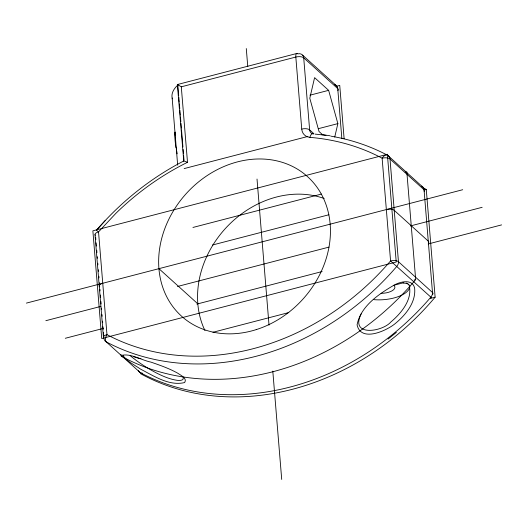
<?xml version="1.0" encoding="UTF-8"?>
<svg xmlns="http://www.w3.org/2000/svg" width="528" height="528" viewBox="0 0 528 528"><rect width="100%" height="100%" fill="white"/><g stroke="black" fill="none" stroke-linecap="round" stroke-linejoin="round"><path stroke-width="0.79" d="M175.382 132.125L175.296 135.34M334.726 137.075L337.867 123.618L328.634 90.341L314.596 77.649L309.791 98.234L319.024 131.512L322.687 134.818M360.723 314.873C350.592 336.785 382.384 331.848 390.872 321.981C401.306 313.236 413.404 298.828 408.844 284.315M360.967 314.371L361.225 313.863M177.461 84.487L181.295 86.816L187.499 162.294L183.916 160.901C154.48 176.101 127.809 196.489 105.145 220.625L96.413 230.201L96.736 230.531M105.145 220.625L96.413 230.201L98.531 231.898L106.973 334.633A5.986 3.208 -62 0 0 106.24 341.867L140.276 372.643A5.986 3.208 -62 0 0 142.124 373.025M388.04 339.101L396.389 332.389M393.875 285.245C378.596 294.228 360.611 306.286 357.08 324.852C360.868 342.514 386.14 330.911 394.904 323.842C405.392 315.282 416.15 302.524 414.632 288.103C412.441 278.414 399.993 281.708 393.875 285.245A11.972 5.155 -4.7 0 1 392.423 290.618A11.972 5.155 -4.7 0 1 381.058 293.33M187.499 162.294L183.447 164.347A242.194 202.679 -47.9 0 0 115.843 213.378L98.531 231.898A5.986 2.581 -4.7 0 0 95.311 235.31M183.784 161.304L177.362 84.546L296.947 53.434M181.295 86.816L295.825 57.05A5.986 2.581 -4.7 0 1 303.712 57.836L337.748 88.605L341.854 138.547M336.56 86.249L339.735 85.417L344.124 138.791M309.936 95.198L328.634 90.341M318.391 128.674L337.867 123.618M184.186 168.584L307.923 136.429M192.931 227.456L321.427 194.066M405.227 172.286L406.824 171.871L415.681 279.596A248.18 207.695 -47.9 0 1 121.176 356.129L121.044 354.493M212.381 245.045L328.904 214.764M423.878 190.08L426.274 189.46L435.131 297.178A248.18 207.695 -47.9 0 1 140.626 373.712L142.223 373.296M26.4 303.105L462.7 189.724M45.85 320.687L100.888 306.385M177.461 286.493L329.003 247.104M410.362 225.964L482.15 207.313M65.3 338.276L103.587 328.324M196.911 304.075L322.133 271.531M428.221 243.962L501.6 224.895M212.962 332.277L288.783 312.569M394.931 284.988L403.709 282.704M414.084 280.012L415.681 279.596M430.34 298.426L435.131 297.178M403.148 283.015L406.976 283.404L406.27 283.14L407.88 283.906L407.326 283.404L408.646 284.592M321.46 134.501L330.099 135.782M431.178 297.508L431.587 297.799L390.568 260.931L382.127 158.195A5.986 3.208 -62 0 1 387.724 155.357L421.76 186.133A5.986 5.009 -47.9 0 1 424.05 189.757L432.491 292.492A5.986 2.581 -4.7 0 1 432.617 294.459M130.145 355.634C138.178 362.333 147.022 368.042 156.281 372.9C162.71 376.134 169.429 379.117 176.59 380.233C178.754 380.668 184.523 380.919 183.163 377.256M302.577 55.117L336.613 85.892M313.889 133.723L309.632 129.875A5.986 2.581 -4.7 0 0 301.745 129.089L295.825 57.05A5.986 2.026 75.4 0 1 297.594 53.691M158.928 268.666L197.828 303.838M178.702 95.641L177.83 85.048L177.395 84.605M177.17 153.833L176.761 151.272M176.636 150.407L176.319 147.767M246.286 48.556L247.771 66.614M257.017 179.051L269.029 325.142M272.804 371.105L281.714 479.444M178.834 97.271L179.236 102.161M179.375 103.792L179.771 108.682M179.909 110.312L180.312 115.203M180.444 116.833L180.847 121.724M180.979 123.354L181.381 128.245M181.513 129.875L182.926 146.989M183.124 149.431L183.46 153.509M183.592 155.14L183.995 160.03M177.672 165.178L172.161 98.017M95.641 237.145L95.845 239.587M96.109 242.847L96.38 246.114M96.716 250.186L96.914 252.635M97.251 256.714L97.383 258.344M97.786 263.234L97.918 264.865M98.32 269.755L98.459 271.385M98.861 276.276L98.993 277.913M99.396 282.803L99.528 284.434M99.931 289.324L100.063 290.954M100.399 295.033L100.604 297.475M100.934 301.554L101.138 304.003M101.475 308.081L101.607 309.712M102.01 314.602L102.142 316.232M102.544 321.123L102.683 322.753M103.013 326.832L103.217 329.281M103.481 332.541L103.752 335.801M94.994 234.604L103.442 337.339M423.397 187.909A248.18 207.695 -47.9 0 1 426.274 189.46M204.976 330.614A94.004 78.665 -47.9 0 1 225.04 228.888A94.004 78.665 -47.9 0 1 324.205 198.528M99.733 286.876A5.986 2.581 -4.7 0 1 102.755 283.265M409.801 285.806A26.941 11.603 -4.7 0 1 373.989 299.66M140.93 358.677A26.941 11.603 -4.7 0 1 133.894 356.723M428.393 243.091A5.986 2.581 -4.7 0 0 428.267 241.124L394.231 210.349A5.986 2.581 -4.7 0 0 386.344 209.563M103.95 338.243A5.986 5.009 -47.9 0 0 106.24 341.867A248.18 207.695 -47.9 0 0 396.845 266.35A5.986 5.009 -47.9 0 0 398.455 261.716L390.007 158.981A5.986 5.009 -47.9 0 0 387.724 155.357A248.18 207.695 -47.9 0 0 330.851 136.158M138.31 370.412A5.986 5.009 -47.9 0 0 140.276 372.643A248.18 207.695 -47.9 0 0 430.881 297.119A5.986 5.009 -47.9 0 0 432.491 292.492L398.455 261.716A5.986 2.581 -4.7 0 0 390.568 260.931A242.194 202.686 -47.9 0 1 106.973 334.633A5.986 2.581 -4.7 0 0 103.759 338.045M172.359 98.822A53.889 23.199 -4.7 0 1 177.83 85.048M337.867 90.578A5.986 2.581 -4.7 0 0 337.748 88.605A5.986 5.009 -47.9 0 0 334.402 84.592M312.814 133.848A5.986 5.009 -47.9 0 1 309.632 129.875L303.712 57.836A5.986 5.009 -47.9 0 0 297.812 53.863M424.169 191.723A5.986 2.581 -4.7 0 0 424.05 189.757L390.007 158.981A5.986 2.581 -4.7 0 0 382.127 158.195A242.194 202.679 -47.9 0 0 309.89 137.359A11.972 10.019 -47.9 0 1 301.745 129.089M315.117 134.132A248.18 207.695 -47.9 0 1 325.987 135.399M309.896 137.359A5.986 2.759 -85.3 0 1 313.705 134.006M421.76 186.133A5.986 3.208 -62 0 1 422.433 187.295M175.916 147.609A17.2 1.445 82.2 0 1 174.775 132.211M122.74 355.153C126.905 361.462 134.528 364.901 140.633 369.164C153.905 375.976 169.231 386.338 184.668 382.543C187.585 378.398 180.411 375.091 177.659 373.164C169.231 368.452 160.07 365.264 150.968 362.129C141.913 360.334 131.736 353.727 122.74 355.153M387.374 154.288L92.869 230.822L101.726 338.54L396.231 262.007L387.374 154.288M256.232 329.611A94.004 78.665 -47.9 0 0 312.411 181.52A94.004 78.665 -47.9 0 0 165 228.116A94.004 78.665 -47.9 0 0 256.232 329.611"/></g></svg>
